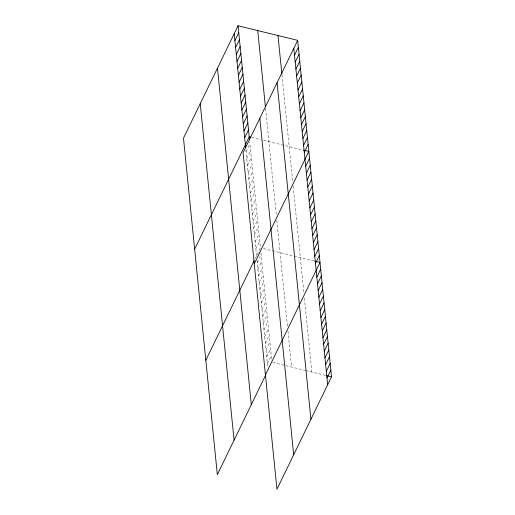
<?xml version="1.0" encoding="UTF-8"?>
<svg xmlns="http://www.w3.org/2000/svg" width="515" height="515" viewBox="0 0 515 515"><rect width="100%" height="100%" fill="white"/><g stroke="black" fill="none" stroke-linecap="round" stroke-linejoin="round"><path stroke-width="0.39" stroke-dasharray="2.58 1.93" d="M246.067 151.68L249.93 143.737M246.769 158.62L250.625 150.676M247.464 165.56L251.32 157.616M248.159 172.499L252.022 164.555M248.861 179.445L252.717 171.495M249.556 186.385L253.419 178.435M250.258 193.325L254.114 185.374M250.953 200.264L254.816 192.314M251.655 207.204L255.511 199.254M252.35 214.143L256.213 206.193M253.052 221.083L256.908 213.139M253.747 228.023L257.609 220.079M254.442 234.962L258.305 227.018M255.144 241.902L259 233.958M255.839 248.842L259.702 240.898M255.202 258.543L260.397 247.837L249.769 142.192M257.217 262.515L261.073 254.565M257.893 269.242L261.755 261.298M258.569 275.976L262.431 268.025M259.245 282.703L263.107 274.759M259.927 289.436L263.783 281.486M260.603 296.164L264.459 288.22M261.279 302.897L265.135 294.947M261.955 309.624L265.817 301.674M262.631 316.352L266.493 308.408M263.307 323.085L267.169 315.135M263.989 329.812L267.845 321.869M264.665 336.546L268.521 328.596M265.341 343.273L269.197 335.329M266.017 350.007L269.879 342.057M266.693 356.734L270.555 348.784M267.369 363.461L271.231 355.517M251.5 137.351L260.577 139.578M263.603 140.318L303.541 150.103M263.423 248.578L293.325 255.904M294.104 256.097L313.957 260.963M272.667 362.431L304.829 370.311M305.607 370.504L325.467 375.371M281.956 74.862L292.662 181.28M293.125 185.909L303.876 292.771M304.397 298.005L311.845 372.036M265.566 108.453L276.272 214.871M276.812 220.272L287.518 326.69M287.969 331.171L291.58 367.066M260.925 253.071L271.682 360.004M245.913 150.142L256.541 255.788M256.991 260.275L267.826 367.948"/><path stroke-width="0.77" d="M297.67 40.357L243.093 152.755L276.941 489.25L331.518 376.851L297.67 40.357L238.059 25.75L183.482 138.149L217.33 474.643L265.708 375.017M234.898 40.64L238.754 32.69M235.593 47.58L239.456 39.629M236.295 54.519L240.151 46.569M236.99 61.459L240.853 53.509M237.692 68.398L241.548 60.448M238.387 75.338L242.25 67.394M239.089 82.278L242.945 74.334M239.784 89.217L243.647 81.273M240.486 96.157L244.342 88.213M241.181 103.097L245.037 95.153M241.876 110.043L245.739 102.092M242.578 116.982L246.434 109.032M243.273 123.922L247.136 115.972M243.975 130.862L247.831 122.911M244.67 137.801L248.533 129.851M194.651 249.189L249.228 136.797L250.741 137.164M294.509 55.247L298.365 47.296M295.204 62.186L299.067 54.236M295.906 69.126L299.762 61.176M296.601 76.066L300.464 68.115M297.303 83.005L301.159 75.055M297.998 89.945L301.861 82.001M298.7 96.884L302.556 88.941M299.395 103.824L303.258 95.88M300.097 110.764L303.953 102.82M300.792 117.703L304.648 109.759M301.487 124.649L305.35 116.699M302.189 131.589L306.045 123.639M302.884 138.529L306.747 130.578M303.586 145.468L307.442 137.518M304.281 152.408L308.144 144.458M205.82 360.236L254.198 260.609M254.262 263.796L308.839 151.404L303.541 150.103M305.678 166.287L309.541 158.343M306.38 173.227L310.236 165.283M307.075 180.166L310.931 172.222M307.77 187.106L311.633 179.162M308.472 194.052L312.328 186.102M309.167 200.992L313.03 193.041M309.869 207.931L313.725 199.981M310.564 214.871L314.427 206.921M311.266 221.811L315.122 213.86M311.961 228.75L315.824 220.8M312.663 235.69L316.519 227.746M313.358 242.629L317.214 234.686M314.053 249.569L317.916 241.625M314.755 256.509L318.611 248.565M315.45 263.455L319.313 255.504M265.431 374.843L320.008 262.444L314.716 261.144M316.828 277.122L320.684 269.171M317.504 283.849L321.366 275.905M318.18 290.582L322.042 282.632M318.856 297.31L322.718 289.366M319.538 304.043L323.394 296.093M320.214 310.77L324.07 302.826M320.89 317.504L324.746 309.554M321.566 324.231L325.428 316.281M322.242 330.958L326.104 323.014M322.918 337.692L326.78 329.742M323.6 344.419L327.456 336.475M324.276 351.153L328.132 343.202M324.952 357.88L328.808 349.936M325.628 364.614L329.484 356.663M326.304 371.341L330.167 363.39M326.98 378.068L330.842 370.124M326.22 375.557L331.518 376.851M293.808 48.307L327.662 384.802M277.997 35.535L281.879 74.096M277.076 82.773L310.925 419.268M257.732 30.572L265.412 106.914M259.83 118.283L293.679 454.784M238.059 25.75L249.537 139.88M234.203 33.7L245.681 147.824M217.465 68.167L251.314 404.661M200.219 103.676L234.068 440.177"/></g></svg>
